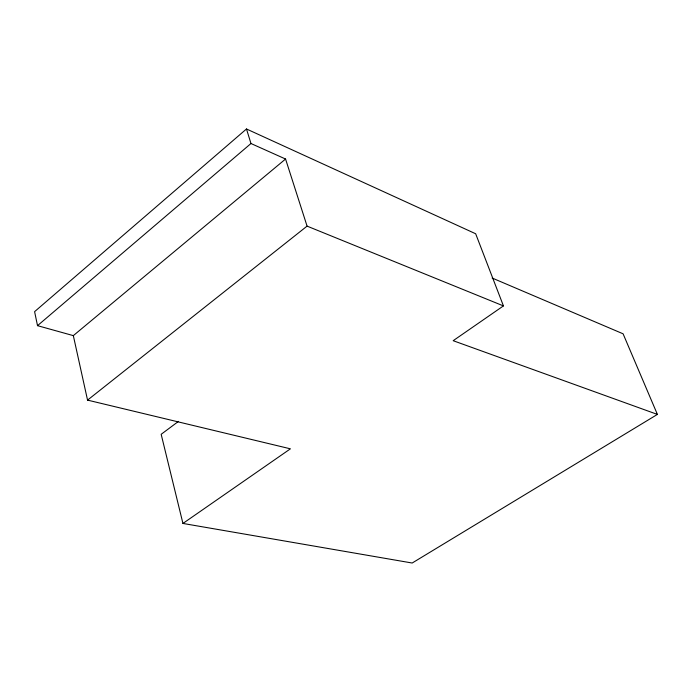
<?xml version="1.0" encoding="UTF-8"?>
<svg xmlns="http://www.w3.org/2000/svg" width="692" height="692" viewBox="0 0 692 692"><rect width="100%" height="100%" fill="white"/><g stroke="black" fill="none" stroke-linecap="round" stroke-linejoin="round"><path stroke-width="1.04" d="M503.439 305.907L475.663 233.758L246.482 128.98L34.6 311.651L37.515 325.664L73.326 335.629L285.562 159.03L307.075 226.12L503.439 305.907L453.173 340.698L657.4 414.413L412.181 563.02L182.939 523.446L161.167 434.299L178.475 421.385M37.515 325.664L250.971 143.521L285.562 159.03M73.326 335.629L87.547 400.114L307.075 226.12M182.939 523.446L290.424 448.823L87.547 400.114M492.133 278.02L623.094 333.812L657.4 414.413M246.482 128.98L250.971 143.521"/></g></svg>
